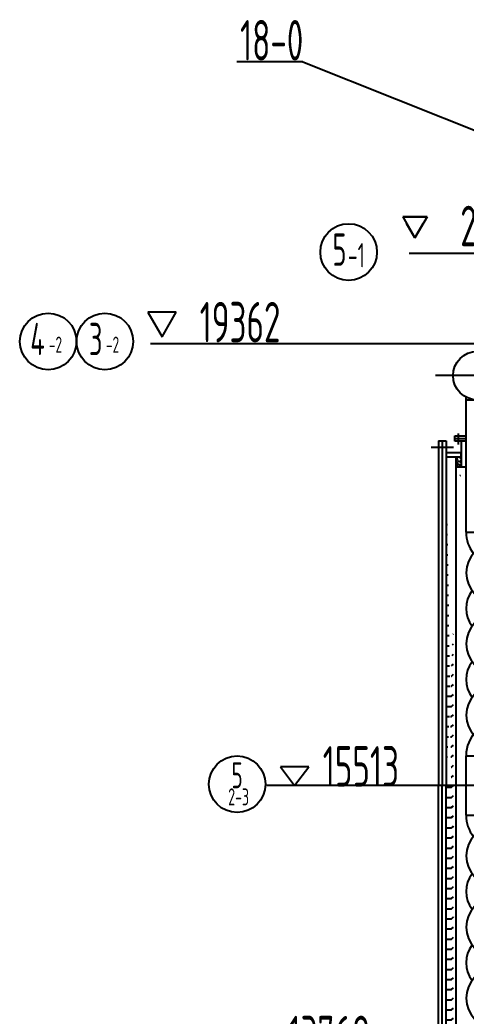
# Model space of a CAD drawing. Header units: millimetres. Extents: x 6566 to 7427, y 671 to 1285.
# Drawn here: x 6828.5 to 6883.7, y 999.2 to 1122.4 of the extents above; entities that cross this region are included whole.
import ezdxf

# ---------------------------------------------------------------- set-up
doc = ezdxf.new("R2010")
doc.units = ezdxf.units.MM
doc.header["$LTSCALE"] = 15
doc.header["$MEASUREMENT"] = 0
doc.linetypes.add('CENTER2', pattern=[1.125, 0.75, -0.125, 0.125, -0.125])
for name, color, linetype in [('LAYER1', 7, 'Continuous'), ('LAYER2', 2, 'CENTER2'), ('LAYER3', 1, 'Continuous')]:
    doc.layers.add(name, color=color, linetype=linetype)
doc.styles.add('HZTXT', font='ascii.shx', dxfattribs={"width": 0.7, "height": 3.5, "bigfont": 'HZTXT.shx'})
pattern_1 = [(0, (958.1508, 0), (0, 1.25), [1.25, -1.25]), (45, (959.4008, 0), (7e-17, 1.25), [0.3125, -1.14276695, 0.3125, -1.76776695])]

msp = doc.modelspace()

# ---------------------------------------------------------------- hatches: boundary and pattern name
at = {"layer": 'LAYER1'}
h = msp.add_hatch(dxfattribs=at)
h.set_pattern_fill('FLEX', color=0, scale=5, style=0)
h.set_pattern_definition(pattern_1)
edge = h.paths.add_edge_path()
edge.add_line((6882.42953, 1068.31192), (6882.42953, 990.82392))
edge.add_line((6881.22953, 1070.35192), (6881.22953, 1027.72392))
edge.add_line((6883.08426, 1068.31192), (6881.22953, 1068.31192))
h = msp.add_hatch(dxfattribs=at)
h.set_pattern_fill('AR-CONC', color=0, scale=0.1, style=0)
h.set_pattern_definition([(50, (958.15076, 0), (0.71726018, -0.062752135), [0.075, -0.825]), (355, (958.15076, 0), (-0.13875133, 0.75219213), [0.06, -0.66]), (100.4514, (958.2105, -0.0052), (0.57850938, 0.68943954), [0.06374019, -0.70114211]), (46.1842, (958.1508, 0.2), (1.06724105, -0.16551901), [0.1125, -1.2375]), (96.6356, (958.2397, 0.1862), (0.9346627, 0.97411787), [0.09561029, -1.051713]), (351.1842, (958.1508, 0.2), (0.93466195, 0.9741186), [0.09, -0.99]), (21, (958.25076, 0.15), (0.59690705, -0.40261889), [0.075, -0.825]), (326, (958.25076, 0.15), (0.24331533, 0.725150045), [0.06, -0.66]), (71.4514, (958.3005, 0.11645), (0.84022263, 0.3225305), [0.06374019, -0.70114211]), (37.5, (958.15076, 0), (0.012159855, 0.332893854), [0, -0.652, 0, -0.67, 0, -0.6625]), (7.5, (958.15076, 0), (0.263069537, 0.394411712), [0, -0.382, 0, -0.637, 0, -0.2525]), (327.5, (957.92776, 0), (0.533822436, -0.022554872), [0, -0.25, 0, -0.78, 0, -1.035]), (317.5, (957.82776, 0), (0.58318617, 0.100104982), [0, -0.325, 0, -0.518, 0, -0.735])])
h.paths.add_polyline_path([(6883.08426, 1068.31192), (6882.42953, 1068.31192), (6882.42953, 1067.11192), (6883.08426, 1067.11192)])
h.paths.add_polyline_path([(6888.72953, 1068.31192), (6887.11123, 1068.31192), (6887.11123, 1067.11192), (6888.72953, 1067.11192)])
h.paths.add_polyline_path([(6890.91774, 1068.01629), (6889.72953, 1068.01629), (6889.72953, 1068.31192), (6888.72953, 1068.31192), (6888.72953, 1067.11192), (6890.91774, 1067.11192)])
h = msp.add_hatch(dxfattribs=at)
h.set_pattern_fill('FLEX', color=0, scale=5, style=0)
h.set_pattern_definition(pattern_1)
h.paths.add_polyline_path([(6882.42953, 993.77392), (6881.22953, 993.77392), (6881.22953, 990.82392), (6882.42953, 990.82392)])
h.paths.add_polyline_path([(6882.42953, 1027.72392), (6881.22953, 1027.72392), (6881.22953, 993.77392), (6882.42953, 993.77392)])

# ---------------------------------------------------------------- linework, layer by layer
for p, q in [((6847.84479, 1086.22), (6844.34482, 1086.22)), ((6844.34482, 1086.22), (6846.0948, 1083.18894)), ((6846.0948, 1083.18894), (6847.84479, 1086.22)), ((6864.23829, 1030.04286), (6860.73832, 1030.04286)), ((6860.73832, 1030.04286), (6862.48831, 1027.72392)), ((6862.48831, 1027.72392), (6864.23829, 1030.04286))]:
    msp.add_line(p, q)
for p, q in [((6863.52363, 1117.1931), (6855.3501, 1117.1931)), ((6863.52363, 1117.1931), (6926.56474, 1092.0252)), ((6875.85705, 1098.01188), (6878.85705, 1098.01188)), ((6878.85705, 1098.01188), (6875.85705, 1098.01188)), ((6875.85705, 1098.01188), (6877.35705, 1095.41381)), ((6877.35705, 1095.41381), (6876.3216, 1097.20725)), ((6878.85705, 1098.01188), (6877.35705, 1095.41381)), ((6877.35705, 1095.41381), (6878.39249, 1097.20725)), ((6888.72953, 1082.31192), (6844.6532, 1082.31192)), ((6880.27036, 1027.72392), (6859.06513, 1027.72392))]:
    msp.add_line(p, q, dxfattribs=at)
at = {"layer": 'LAYER1', "color": 1}
for p, q in [((6883.68774, 1059.04392), (6883.68774, 1075.73619)), ((6883.68774, 1075.39458), (6886.50774, 1075.39458)), ((6883.68774, 1075.39458), (6886.50774, 1075.39458)), ((6883.68774, 1059.04392), (6886.50774, 1059.04392)), ((6883.68774, 1031.40392), (6886.50774, 1031.40392)), ((6883.68774, 1024.04392), (6883.68774, 1031.40392)), ((6883.68774, 1024.04392), (6886.50774, 1024.04392))]:
    msp.add_line(p, q, dxfattribs=at)
at = {"layer": 'LAYER1'}
for centre in [(6869.16843, 1093.67101), (6832.0251, 1082.61917), (6839.03376, 1082.61917), (6855.38324, 1027.88301)]:
    msp.add_circle(centre, 3.5, dxfattribs=at)
at = {"layer": 'LAYER1', "color": 1}
msp.add_circle((6885.07818, 1078.39451), 3, dxfattribs=at)
for centre, radius, start, end in [((6887.91774, 1059.04392), 4.23, 180, 218.3148056), ((6887.29774, 1054.02392), 3.61, 90, 270), ((6887.29774, 1049.62392), 3.61, 142.4525471, 217.5474529), ((6887.29774, 1045.22392), 3.61, 90, 270), ((6887.29774, 1040.82392), 3.61, 142.4525471, 217.5474529), ((6887.29774, 1036.42392), 3.61, 90, 270), ((6887.91774, 1031.40392), 4.23, 90, 180), ((6887.91774, 1024.04392), 4.23, 180, 218.3148056), ((6887.29774, 1019.02392), 3.61, 90, 270), ((6887.29774, 1014.62392), 3.61, 142.4525471, 217.5474529), ((6887.29774, 1010.22392), 3.61, 90, 270), ((6887.29774, 1005.82392), 3.61, 142.4525471, 217.5474529), ((6887.29774, 1001.42392), 3.61, 90, 270)]:
    msp.add_arc(centre, radius, start, end, dxfattribs=at)
at = {"layer": 'LAYER2'}
for p, q in [((6876.65441, 1093.51192), (6957.80953, 1093.51192)), ((6888.72953, 1078.39451), (6879.92448, 1078.39451)), ((6882.69627, 1071.23841), (6882.69627, 1069.87307)), ((6879.38945, 1069.53711), (6882.14576, 1069.53711)), ((6972.03784, 1027.72392), (6880.27036, 1027.72392))]:
    msp.add_line(p, q, dxfattribs=at)
at = {"layer": 'LAYER3'}
for p, q in [((6880.27036, 1070.35192), (6880.27036, 1027.72392)), ((6880.27036, 1070.35192), (6881.22953, 1070.35192)), ((6880.74778, 1070.35192), (6880.74778, 1027.72392)), ((6881.22953, 1070.35192), (6881.22953, 1027.72392)), ((6882.2835, 1070.31186), (6882.2835, 1070.93897)), ((6882.2835, 1070.93897), (6883.68774, 1070.93897)), ((6882.2835, 1070.62542), (6883.68774, 1070.62542)), ((6883.68774, 1070.31186), (6882.2835, 1070.31186)), ((6883.08426, 1070.31186), (6883.08426, 1067.11192)), ((6883.08426, 1068.85192), (6881.22953, 1068.85192)), ((6883.08426, 1068.31192), (6881.22953, 1068.31192)), ((6882.42953, 1068.31192), (6882.42953, 990.82392)), ((6883.06063, 1068.31192), (6883.06063, 1068.85192)), ((6882.42953, 1067.11192), (6883.68774, 1067.11192)), ((6880.27036, 988.78392), (6880.27036, 1027.72392)), ((6880.74778, 988.78392), (6880.74778, 1027.72392)), ((6881.22953, 988.78392), (6881.22953, 1027.72392))]:
    msp.add_line(p, q, dxfattribs=at)

# ---------------------------------------------------------------- texts
at = {"color": 0, "linetype": 'ByBlock', "attachment_point": 5, "style": 'HZTXT'}
for s, insert, char_height in [('20112', (6887.51658, 1096.89092), 5), ('5', (6868.03013, 1093.96888), 4), ('-1', (6870.11801, 1093.27545), 3), ('19362', (6855.74375, 1085.00664), 5), ('4', (6830.69898, 1082.91704), 4), ('3', (6837.89545, 1082.91704), 4), ('-2', (6832.92102, 1082.22361), 2), ('-2', (6839.98334, 1082.22361), 2), ('15513', (6870.67973, 1030.0966), 5), ('5', (6855.37372, 1028.98957), 3.2), ('2-3', (6855.5652, 1026.31978), 2.1), ('13768', (6866.77871, 996.75722), 5)]:
    msp.add_mtext(s, dxfattribs=dict(at, insert=insert, char_height=char_height))
at = {"layer": 'LAYER1', "style": 'HZTXT', "width": 0.7}
msp.add_text('18-0', height=5, dxfattribs=at).set_placement((6855.74495, 1117.34819))

doc.saveas('drawing.dxf')
